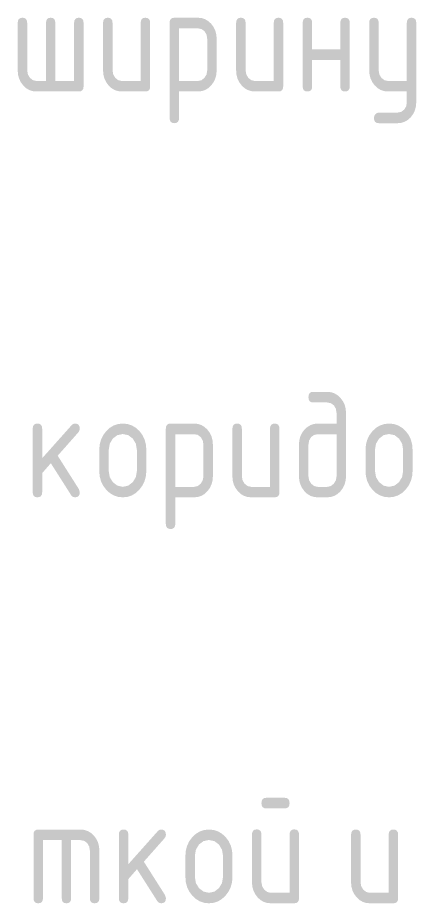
# Model space of a CAD drawing. Header units: millimetres. Extents: x 0 to 1189, y 0 to 841.
# Drawn here: x 1104.42 to 1115.85, y 114.16 to 139.57 of the extents above; entities that cross this region are included whole.
import ezdxf

# ---------------------------------------------------------------- set-up
doc = ezdxf.new("R2010")
doc.units = ezdxf.units.MM

msp = doc.modelspace()

# ---------------------------------------------------------------- hatches: boundary and pattern name
h = msp.add_hatch(color=7)
h.dxf.hatch_style = 2
h.paths.add_polyline_path([(1106.169888, 137.450371), (1104.945088, 137.450371), (1104.841184, 137.460836), (1104.744721, 137.492746), (1104.656113, 137.546877), (1104.575773, 137.624004), (1104.50632, 137.716823), (1104.456711, 137.817549), (1104.426945, 137.926234), (1104.417023, 138.042928), (1104.417023, 139.418761), (1104.425507, 139.483089), (1104.450992, 139.529486), (1104.49353, 139.55759), (1104.553174, 139.567038), (1104.612498, 139.55759), (1104.654873, 139.529486), (1104.680298, 139.483089), (1104.688773, 139.418761), (1104.688773, 138.055606), (1104.708616, 137.939988), (1104.768148, 137.84008), (1104.855171, 137.773108), (1104.956663, 137.750784), (1105.227861, 137.750784), (1105.227861, 139.418761), (1105.236276, 139.483089), (1105.261279, 139.529486), (1105.302508, 139.55759), (1105.359602, 139.567038), (1105.419245, 139.55759), (1105.461783, 139.529486), (1105.487268, 139.483089), (1105.495752, 139.418761), (1105.495752, 137.750784), (1106.034289, 137.750784), (1106.034289, 139.418761), (1106.042764, 139.483089), (1106.068189, 139.529486), (1106.110564, 139.55759), (1106.169888, 139.567038), (1106.229531, 139.55759), (1106.27207, 139.529486), (1106.297555, 139.483089), (1106.306038, 139.418761), (1106.306038, 137.598648), (1106.297555, 137.532459), (1106.27207, 137.486269), (1106.229531, 137.459199)])
h = msp.add_hatch(color=7)
h.dxf.hatch_style = 2
h.paths.add_polyline_path([(1108.214365, 139.418761), (1108.214365, 137.598648), (1108.205881, 137.532459), (1108.180396, 137.486269), (1108.137858, 137.459199), (1108.078215, 137.450371), (1107.404079, 137.450371), (1107.29511, 137.460836), (1107.19503, 137.492746), (1107.104252, 137.546877), (1107.023189, 137.624004), (1106.953736, 137.717022), (1106.904126, 137.819134), (1106.874361, 137.931582), (1106.864439, 138.055606), (1106.864439, 139.418761), (1106.872922, 139.483089), (1106.898407, 139.529486), (1106.940946, 139.55759), (1107.000589, 139.567038), (1107.059913, 139.55759), (1107.102288, 139.529486), (1107.127713, 139.483089), (1107.136188, 139.418761), (1107.136188, 138.055606), (1107.156032, 137.939988), (1107.215563, 137.84008), (1107.302586, 137.773108), (1107.404079, 137.750784), (1107.943167, 137.750784), (1107.943167, 139.418761), (1107.951633, 139.483089), (1107.976998, 139.529486), (1108.019209, 139.55759), (1108.078215, 139.567038), (1108.137858, 139.55759), (1108.180396, 139.529486), (1108.205881, 139.483089)])
h = msp.add_hatch(color=7)
h.paths.add_polyline_path([(1108.772527, 139.418761), (1108.781011, 139.483089), (1108.806496, 139.529486), (1108.849034, 139.55759), (1108.908677, 139.567038), (1109.583365, 139.567038), (1109.692256, 139.555953), (1109.792206, 139.52301), (1109.882959, 139.468672), (1109.964255, 139.393405), (1110.033389, 139.299767), (1110.082835, 139.196621), (1110.11254, 139.083967), (1110.122453, 138.961803), (1110.122453, 138.055606), (1110.11254, 137.933442), (1110.082835, 137.820788), (1110.033389, 137.717642), (1109.964255, 137.624004), (1109.882959, 137.546877), (1109.792206, 137.492746), (1109.692256, 137.460836), (1109.583365, 137.450371), (1109.044276, 137.450371), (1109.044276, 136.688592), (1109.035801, 136.624263), (1109.010376, 136.577866), (1108.968002, 136.549763), (1108.908677, 136.540315), (1108.849034, 136.549763), (1108.806496, 136.577866), (1108.781011, 136.624263), (1108.772527, 136.688592)])
h.paths.add_polyline_path([(1109.044276, 139.262216), (1109.044276, 137.750784), (1109.583365, 137.750784), (1109.686029, 137.773108), (1109.771329, 137.84008), (1109.831343, 137.938335), (1109.851255, 138.055606), (1109.851255, 138.961803), (1109.831894, 139.079075), (1109.775739, 139.177329), (1109.688027, 139.242096), (1109.583365, 139.262216)])
h = msp.add_hatch(color=7)
h.dxf.hatch_style = 2
h.paths.add_polyline_path([(1112.030542, 139.418761), (1112.030542, 137.598648), (1112.022058, 137.532459), (1111.996573, 137.486269), (1111.954035, 137.459199), (1111.894391, 137.450371), (1111.220255, 137.450371), (1111.111287, 137.460836), (1111.011207, 137.492746), (1110.920429, 137.546877), (1110.839365, 137.624004), (1110.769912, 137.717022), (1110.720303, 137.819134), (1110.690537, 137.931582), (1110.680615, 138.055606), (1110.680615, 139.418761), (1110.689099, 139.483089), (1110.714584, 139.529486), (1110.757122, 139.55759), (1110.816766, 139.567038), (1110.87609, 139.55759), (1110.918465, 139.529486), (1110.94389, 139.483089), (1110.952365, 139.418761), (1110.952365, 138.055606), (1110.972208, 137.939988), (1111.03174, 137.84008), (1111.118763, 137.773108), (1111.220255, 137.750784), (1111.759344, 137.750784), (1111.759344, 139.418761), (1111.76781, 139.483089), (1111.793175, 139.529486), (1111.835386, 139.55759), (1111.894391, 139.567038), (1111.954035, 139.55759), (1111.996573, 139.529486), (1112.022058, 139.483089)])
h = msp.add_hatch(color=7)
h.dxf.hatch_style = 2
h.paths.add_polyline_path([(1112.860453, 138.356569), (1112.860453, 137.598648), (1112.851978, 137.532459), (1112.826553, 137.486269), (1112.784179, 137.459199), (1112.724854, 137.450371), (1112.665211, 137.459199), (1112.622672, 137.486269), (1112.597187, 137.532459), (1112.588704, 137.598648), (1112.588704, 139.418761), (1112.597187, 139.483089), (1112.622672, 139.529486), (1112.665211, 139.55759), (1112.724854, 139.567038), (1112.784179, 139.55759), (1112.826553, 139.529486), (1112.851978, 139.483089), (1112.860453, 139.418761), (1112.860453, 138.66084), (1113.667432, 138.66084), (1113.667432, 139.418761), (1113.675898, 139.483089), (1113.701263, 139.529486), (1113.743474, 139.55759), (1113.80248, 139.567038), (1113.862123, 139.55759), (1113.904661, 139.529486), (1113.930146, 139.483089), (1113.93863, 139.418761), (1113.93863, 137.598648), (1113.930146, 137.532459), (1113.904661, 137.486269), (1113.862123, 137.459199), (1113.80248, 137.450371), (1113.743474, 137.459199), (1113.701263, 137.486269), (1113.675898, 137.532459), (1113.667432, 137.598648), (1113.667432, 138.356569)])
h = msp.add_hatch(color=7)
h.dxf.hatch_style = 2
h.paths.add_polyline_path([(1115.57552, 137.141139), (1115.57552, 137.450371), (1115.036432, 137.450371), (1114.927464, 137.460836), (1114.827384, 137.492746), (1114.736605, 137.546877), (1114.655542, 137.624004), (1114.586089, 137.717642), (1114.53648, 137.820788), (1114.506714, 137.933442), (1114.496792, 138.055606), (1114.496792, 139.418761), (1114.505276, 139.483089), (1114.530761, 139.529486), (1114.573299, 139.55759), (1114.632942, 139.567038), (1114.692267, 139.55759), (1114.734642, 139.529486), (1114.760066, 139.483089), (1114.768541, 139.418761), (1114.768541, 138.055606), (1114.788385, 137.939988), (1114.847916, 137.84008), (1114.934939, 137.773108), (1115.036432, 137.750784), (1115.57552, 137.750784), (1115.57552, 139.418761), (1115.583987, 139.483089), (1115.609351, 139.529486), (1115.651562, 139.55759), (1115.710568, 139.567038), (1115.770211, 139.55759), (1115.81275, 139.529486), (1115.838235, 139.483089), (1115.846718, 139.418761), (1115.846718, 137.145549), (1115.836865, 137.023386), (1115.807582, 136.910731), (1115.759282, 136.807585), (1115.692378, 136.713948), (1115.610772, 136.638448), (1115.519917, 136.584136), (1115.420069, 136.551322), (1115.311488, 136.540315), (1114.768541, 136.540315), (1114.709217, 136.549823), (1114.666842, 136.578349), (1114.641417, 136.625891), (1114.632942, 136.69245), (1114.642244, 136.74702), (1114.674283, 136.798284), (1114.717072, 136.832872), (1114.768541, 136.845137), (1115.30763, 136.845137), (1115.412292, 136.865187), (1115.500004, 136.929473), (1115.556159, 137.024351)])
h = msp.add_hatch(color=7)
h.paths.add_polyline_path([(1113.831924, 128.22664), (1113.831924, 126.410386), (1113.822011, 126.288223), (1113.792306, 126.175568), (1113.74286, 126.072422), (1113.673726, 125.978784), (1113.59026, 125.901657), (1113.498784, 125.847526), (1113.399556, 125.815616), (1113.292836, 125.805152), (1113.021638, 125.805152), (1112.91267, 125.815616), (1112.812589, 125.847526), (1112.721811, 125.901657), (1112.640748, 125.978784), (1112.571295, 126.072422), (1112.521686, 126.175568), (1112.49192, 126.288223), (1112.481998, 126.410386), (1112.481998, 127.316584), (1112.49192, 127.438747), (1112.521686, 127.551402), (1112.571295, 127.654548), (1112.640748, 127.748185), (1112.723439, 127.823452), (1112.814036, 127.87779), (1112.913212, 127.910734), (1113.021638, 127.921818), (1113.560726, 127.921818), (1113.560726, 128.22664), (1113.541365, 128.344187), (1113.48521, 128.442717), (1113.397498, 128.505349), (1113.292836, 128.527053), (1112.885488, 128.527053), (1112.828394, 128.53657), (1112.787165, 128.565155), (1112.762162, 128.612861), (1112.753747, 128.679739), (1112.762162, 128.746299), (1112.787165, 128.793841), (1112.828394, 128.822366), (1112.885488, 128.831875), (1113.292836, 128.831875), (1113.401727, 128.820807), (1113.501677, 128.787571), (1113.59243, 128.732113), (1113.673726, 128.654383), (1113.74286, 128.562976), (1113.792306, 128.460976), (1113.822011, 128.348743)])
h.paths.add_polyline_path([(1113.560726, 126.410386), (1113.560726, 127.616996), (1113.021638, 127.616996), (1112.916769, 127.595223), (1112.829264, 127.532109), (1112.773109, 127.433855), (1112.753747, 127.316584), (1112.753747, 126.410386), (1112.773591, 126.294769), (1112.833122, 126.194861), (1112.920145, 126.127888), (1113.021638, 126.105564), (1113.292836, 126.105564), (1113.3955, 126.127888), (1113.4808, 126.194861), (1113.540814, 126.293115)])
h = msp.add_hatch(color=7)
h.dxf.hatch_style = 2
h.paths.add_polyline_path([(1105.118252, 126.926875), (1105.966573, 127.879375), (1106.007638, 127.911759), (1106.060279, 127.921818), (1106.119922, 127.91237), (1106.162461, 127.884267), (1106.187946, 127.83787), (1106.196429, 127.773541), (1106.185612, 127.71587), (1106.154537, 127.667708), (1105.563083, 126.999084), (1106.169971, 126.042174), (1106.196429, 125.953429), (1106.187946, 125.88724), (1106.162461, 125.84105), (1106.119922, 125.81398), (1106.060279, 125.805152), (1105.99558, 125.82093), (1105.947831, 125.868541), (1105.36685, 126.783008), (1105.118252, 126.499683), (1105.118252, 125.953429), (1105.109777, 125.88724), (1105.084353, 125.84105), (1105.041978, 125.81398), (1104.982653, 125.805152), (1104.92301, 125.81398), (1104.880472, 125.84105), (1104.854987, 125.88724), (1104.846503, 125.953429), (1104.846503, 127.773541), (1104.854987, 127.83787), (1104.880472, 127.884267), (1104.92301, 127.91237), (1104.982653, 127.921818), (1105.041978, 127.91237), (1105.084353, 127.884267), (1105.109777, 127.83787), (1105.118252, 127.773541)])
h = msp.add_hatch(color=7)
h.paths.add_polyline_path([(1106.755377, 126.558663), (1106.755377, 127.163897), (1106.767521, 127.316403), (1106.804159, 127.456661), (1106.865603, 127.585034), (1106.952161, 127.701883), (1107.055755, 127.79857), (1107.169891, 127.867248), (1107.294775, 127.908227), (1107.430616, 127.921818), (1107.566378, 127.908288), (1107.691134, 127.86773), (1107.805244, 127.800198), (1107.90907, 127.705742), (1107.995542, 127.589143), (1108.056796, 127.460451), (1108.093245, 127.318944), (1108.105303, 127.163897), (1108.105303, 126.558663), (1108.092573, 126.408707), (1108.054729, 126.269757), (1107.992287, 126.141867), (1107.905763, 126.025087), (1107.803306, 125.9284), (1107.689273, 125.859722), (1107.564699, 125.818743), (1107.430616, 125.805152), (1107.294775, 125.818743), (1107.169891, 125.859722), (1107.055755, 125.9284), (1106.952161, 126.025087), (1106.865603, 126.141867), (1106.804159, 126.269757), (1106.767521, 126.408707)])
h.paths.add_polyline_path([(1107.834105, 126.563073), (1107.834105, 127.168307), (1107.805235, 127.341871), (1107.717248, 127.490217), (1107.586541, 127.589091), (1107.430616, 127.621406), (1107.274691, 127.589091), (1107.143984, 127.490217), (1107.055789, 127.341871), (1107.027126, 127.168307), (1107.027126, 126.563073), (1107.055789, 126.386201), (1107.143984, 126.241163), (1107.274691, 126.140084), (1107.430616, 126.105564), (1107.586541, 126.140084), (1107.717248, 126.241163), (1107.805235, 126.387648)])
h = msp.add_hatch(color=7)
h.paths.add_polyline_path([(1108.664251, 127.773541), (1108.672734, 127.83787), (1108.698219, 127.884267), (1108.740758, 127.91237), (1108.800401, 127.921818), (1109.475088, 127.921818), (1109.583979, 127.910734), (1109.68393, 127.87779), (1109.774682, 127.823452), (1109.855978, 127.748185), (1109.925113, 127.654548), (1109.974558, 127.551402), (1110.004264, 127.438747), (1110.014177, 127.316584), (1110.014177, 126.410386), (1110.004264, 126.288223), (1109.974558, 126.175568), (1109.925113, 126.072422), (1109.855978, 125.978784), (1109.774682, 125.901657), (1109.68393, 125.847526), (1109.583979, 125.815616), (1109.475088, 125.805152), (1108.936, 125.805152), (1108.936, 125.043372), (1108.927525, 124.979044), (1108.9021, 124.932647), (1108.859725, 124.904543), (1108.800401, 124.895095), (1108.740758, 124.904543), (1108.698219, 124.932647), (1108.672734, 124.979044), (1108.664251, 125.043372)])
h.paths.add_polyline_path([(1108.936, 127.616996), (1108.936, 126.105564), (1109.475088, 126.105564), (1109.577752, 126.127888), (1109.663053, 126.194861), (1109.723066, 126.293115), (1109.742979, 126.410386), (1109.742979, 127.316584), (1109.723618, 127.433855), (1109.667462, 127.532109), (1109.57975, 127.596877), (1109.475088, 127.616996)])
h = msp.add_hatch(color=7)
h.dxf.hatch_style = 2
h.paths.add_polyline_path([(1111.923051, 127.773541), (1111.923051, 125.953429), (1111.914567, 125.88724), (1111.889082, 125.84105), (1111.846544, 125.81398), (1111.7869, 125.805152), (1111.112764, 125.805152), (1111.003796, 125.815616), (1110.903716, 125.847526), (1110.812937, 125.901657), (1110.731874, 125.978784), (1110.662421, 126.071802), (1110.612812, 126.173915), (1110.583046, 126.286363), (1110.573124, 126.410386), (1110.573124, 127.773541), (1110.581608, 127.83787), (1110.607093, 127.884267), (1110.649631, 127.91237), (1110.709275, 127.921818), (1110.768599, 127.91237), (1110.810974, 127.884267), (1110.836399, 127.83787), (1110.844874, 127.773541), (1110.844874, 126.410386), (1110.864717, 126.294769), (1110.924249, 126.194861), (1111.011272, 126.127888), (1111.112764, 126.105564), (1111.651853, 126.105564), (1111.651853, 127.773541), (1111.660319, 127.83787), (1111.685684, 127.884267), (1111.727895, 127.91237), (1111.7869, 127.921818), (1111.846544, 127.91237), (1111.889082, 127.884267), (1111.914567, 127.83787)])
h = msp.add_hatch(color=7)
h.paths.add_polyline_path([(1114.390872, 126.558663), (1114.390872, 127.163897), (1114.403016, 127.316403), (1114.439654, 127.456661), (1114.501098, 127.585034), (1114.587656, 127.701883), (1114.69125, 127.79857), (1114.805386, 127.867248), (1114.93027, 127.908227), (1115.066111, 127.921818), (1115.201873, 127.908288), (1115.326629, 127.86773), (1115.440739, 127.800198), (1115.544565, 127.705742), (1115.631037, 127.589143), (1115.692291, 127.460451), (1115.72874, 127.318944), (1115.740798, 127.163897), (1115.740798, 126.558663), (1115.728068, 126.408707), (1115.690224, 126.269757), (1115.627782, 126.141867), (1115.541258, 126.025087), (1115.438801, 125.9284), (1115.324768, 125.859722), (1115.200194, 125.818743), (1115.066111, 125.805152), (1114.93027, 125.818743), (1114.805386, 125.859722), (1114.69125, 125.9284), (1114.587656, 126.025087), (1114.501098, 126.141867), (1114.439654, 126.269757), (1114.403016, 126.408707)])
h.paths.add_polyline_path([(1115.4696, 126.563073), (1115.4696, 127.168307), (1115.44073, 127.341871), (1115.352743, 127.490217), (1115.222036, 127.589091), (1115.066111, 127.621406), (1114.910186, 127.589091), (1114.779479, 127.490217), (1114.691284, 127.341871), (1114.662621, 127.168307), (1114.662621, 126.563073), (1114.691284, 126.386201), (1114.779479, 126.241163), (1114.910186, 126.140084), (1115.066111, 126.105564), (1115.222036, 126.140084), (1115.352743, 126.241163), (1115.44073, 126.387648)])
h = msp.add_hatch(color=7)
h.paths.add_polyline_path([(1112.484404, 116.124794), (1112.484404, 114.304681), (1112.47592, 114.238492), (1112.450435, 114.192302), (1112.407897, 114.165232), (1112.348254, 114.156404), (1111.674117, 114.156404), (1111.565149, 114.166869), (1111.465069, 114.198779), (1111.374291, 114.25291), (1111.293228, 114.330037), (1111.223775, 114.423675), (1111.174165, 114.526821), (1111.1444, 114.639476), (1111.134478, 114.761639), (1111.134478, 116.124794), (1111.142961, 116.191672), (1111.168446, 116.239378), (1111.210985, 116.267964), (1111.270628, 116.277481), (1111.329952, 116.267964), (1111.372327, 116.239378), (1111.397752, 116.191672), (1111.406227, 116.124794), (1111.406227, 114.761639), (1111.426071, 114.646504), (1111.485602, 114.549972), (1111.572625, 114.479623), (1111.674117, 114.456817), (1112.213206, 114.456817), (1112.213206, 116.124794), (1112.221672, 116.191672), (1112.247037, 116.239378), (1112.289248, 116.267964), (1112.348254, 116.277481), (1112.407897, 116.267964), (1112.450435, 116.239378), (1112.47592, 116.191672)])
h.paths.add_polyline_path([(1112.077056, 116.878305), (1111.537967, 116.878305), (1111.480873, 116.887822), (1111.439644, 116.916408), (1111.414641, 116.964114), (1111.406227, 117.030992), (1111.414641, 117.097551), (1111.439644, 117.145093), (1111.480873, 117.173619), (1111.537967, 117.183127), (1112.077056, 117.183127), (1112.136699, 117.173619), (1112.179237, 117.145093), (1112.204722, 117.097551), (1112.213206, 117.030992), (1112.204722, 116.964114), (1112.179237, 116.916408), (1112.136699, 116.887822)])
h = msp.add_hatch(color=7)
h.dxf.hatch_style = 2
h.paths.add_polyline_path([(1105.005676, 116.273071), (1106.219452, 116.273071), (1106.327792, 116.261986), (1106.426778, 116.229043), (1106.517186, 116.174705), (1106.599791, 116.099438), (1106.669244, 116.0058), (1106.718853, 115.902654), (1106.748619, 115.79), (1106.758541, 115.667837), (1106.758541, 114.304681), (1106.750057, 114.238492), (1106.724572, 114.192302), (1106.682034, 114.165232), (1106.622391, 114.156404), (1106.563066, 114.165232), (1106.520692, 114.192302), (1106.495267, 114.238492), (1106.486792, 114.304681), (1106.486792, 115.667837), (1106.46743, 115.785108), (1106.411275, 115.883362), (1106.323839, 115.94813), (1106.219452, 115.968249), (1105.948254, 115.968249), (1105.948254, 114.304681), (1105.939771, 114.238492), (1105.914286, 114.192302), (1105.871748, 114.165232), (1105.812104, 114.156404), (1105.75501, 114.165232), (1105.713781, 114.192302), (1105.688778, 114.238492), (1105.680364, 114.304681), (1105.680364, 115.968249), (1105.141275, 115.968249), (1105.141275, 114.304681), (1105.1328, 114.238492), (1105.107376, 114.192302), (1105.065001, 114.165232), (1105.005676, 114.156404), (1104.946033, 114.165232), (1104.903495, 114.192302), (1104.87801, 114.238492), (1104.869526, 114.304681), (1104.869526, 116.124794), (1104.87801, 116.189123), (1104.903495, 116.235519), (1104.946033, 116.263623)])
h = msp.add_hatch(color=7)
h.dxf.hatch_style = 2
h.paths.add_polyline_path([(1107.589144, 115.278127), (1108.437464, 116.230627), (1108.47853, 116.263011), (1108.531171, 116.273071), (1108.590814, 116.263623), (1108.633352, 116.235519), (1108.658837, 116.189123), (1108.667321, 116.124794), (1108.656503, 116.067123), (1108.625428, 116.018961), (1108.033974, 115.350337), (1108.640863, 114.393427), (1108.667321, 114.304681), (1108.658837, 114.238492), (1108.633352, 114.192302), (1108.590814, 114.165232), (1108.531171, 114.156404), (1108.466472, 114.172183), (1108.418723, 114.219794), (1107.837742, 115.13426), (1107.589144, 114.850936), (1107.589144, 114.304681), (1107.580669, 114.238492), (1107.555244, 114.192302), (1107.512869, 114.165232), (1107.453545, 114.156404), (1107.393902, 114.165232), (1107.351363, 114.192302), (1107.325878, 114.238492), (1107.317395, 114.304681), (1107.317395, 116.124794), (1107.325878, 116.189123), (1107.351363, 116.235519), (1107.393902, 116.263623), (1107.453545, 116.273071), (1107.512869, 116.263623), (1107.555244, 116.235519), (1107.580669, 116.189123), (1107.589144, 116.124794)])
h = msp.add_hatch(color=7)
h.paths.add_polyline_path([(1109.225936, 114.909916), (1109.225936, 115.51515), (1109.23808, 115.667656), (1109.274719, 115.807914), (1109.336162, 115.936287), (1109.42272, 116.053136), (1109.526314, 116.149823), (1109.64045, 116.218501), (1109.765335, 116.25948), (1109.901175, 116.273071), (1110.036937, 116.25954), (1110.161693, 116.218983), (1110.275803, 116.15145), (1110.37963, 116.056995), (1110.466102, 115.940395), (1110.527355, 115.811704), (1110.563805, 115.670196), (1110.575862, 115.51515), (1110.575862, 114.909916), (1110.563133, 114.759959), (1110.525288, 114.62101), (1110.462846, 114.493119), (1110.376322, 114.376339), (1110.273865, 114.279653), (1110.159833, 114.210975), (1110.035258, 114.169995), (1109.901175, 114.156404), (1109.765335, 114.169995), (1109.64045, 114.210975), (1109.526314, 114.279653), (1109.42272, 114.376339), (1109.336162, 114.493119), (1109.274719, 114.62101), (1109.23808, 114.759959)])
h.paths.add_polyline_path([(1110.304664, 114.914325), (1110.304664, 115.51956), (1110.275795, 115.693124), (1110.187807, 115.841469), (1110.0571, 115.940344), (1109.901175, 115.972659), (1109.74525, 115.940344), (1109.614543, 115.841469), (1109.526348, 115.693124), (1109.497685, 115.51956), (1109.497685, 114.914325), (1109.526348, 114.737454), (1109.614543, 114.592416), (1109.74525, 114.491336), (1109.901175, 114.456817), (1110.0571, 114.491336), (1110.187807, 114.592416), (1110.275795, 114.738901)])
h = msp.add_hatch(color=7)
h.dxf.hatch_style = 2
h.paths.add_polyline_path([(1115.326331, 116.124794), (1115.326331, 114.304681), (1115.317847, 114.238492), (1115.292362, 114.192302), (1115.249824, 114.165232), (1115.190181, 114.156404), (1114.516044, 114.156404), (1114.407076, 114.166869), (1114.306996, 114.198779), (1114.216218, 114.25291), (1114.135155, 114.330037), (1114.065702, 114.423055), (1114.016092, 114.525167), (1113.986327, 114.637615), (1113.976405, 114.761639), (1113.976405, 116.124794), (1113.984888, 116.189123), (1114.010373, 116.235519), (1114.052912, 116.263623), (1114.112555, 116.273071), (1114.171879, 116.263623), (1114.214254, 116.235519), (1114.239679, 116.189123), (1114.248154, 116.124794), (1114.248154, 114.761639), (1114.267998, 114.646021), (1114.327529, 114.546113), (1114.414552, 114.479141), (1114.516044, 114.456817), (1115.055133, 114.456817), (1115.055133, 116.124794), (1115.063599, 116.189123), (1115.088964, 116.235519), (1115.131175, 116.263623), (1115.190181, 116.273071), (1115.249824, 116.263623), (1115.292362, 116.235519), (1115.317847, 116.189123)])

doc.saveas('drawing.dxf')
